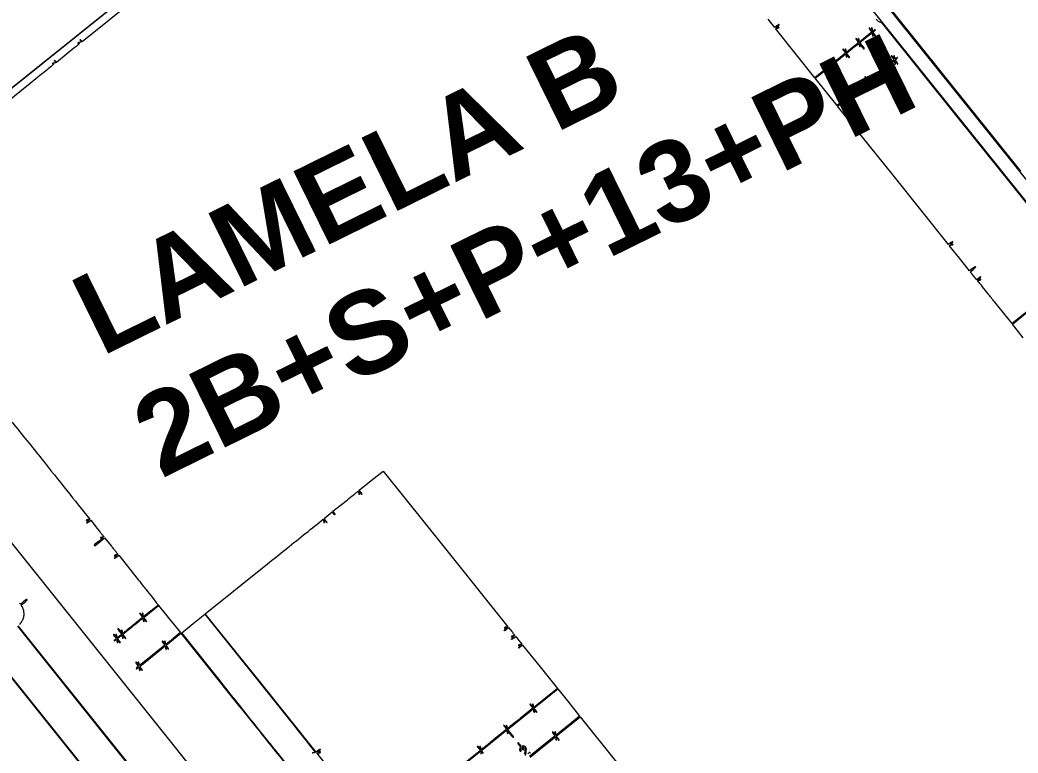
# Model space of a CAD drawing. Header units: metres. Extents: x 7511822 to 7512036, y 4692273 to 4692415.
# Drawn here: x 7511940.45 to 7511958.16, y 4692364.21 to 4692377.21 of the extents above; entities that cross this region are included whole.
import ezdxf

# ---------------------------------------------------------------- set-up
doc = ezdxf.new("R2010")
doc.units = ezdxf.units.M
doc.layers.get('0').update_dxf_attribs({"lineweight": 0})
for name, color, linetype, lineweight in [('A - Bodrumi -1 Polyline_Pen_No__23', 30, 'Continuous', 0), ('A - Kati karakteristik polyline_Pen_No__8', 14, 'Continuous', 0), ('A - objekti 1 gjendja faktike_Pen_No__3', 30, 'Continuous', 0), ('A - objekti 1 gjendja faktike_Pen_No__8', 14, 'Continuous', 0), ('ll-cde-shtyllat', 7, 'Continuous', 0), ('shytllat', 5, 'Continuous', 0)]:
    doc.layers.add(name, color=color, linetype=linetype, lineweight=lineweight)
doc.styles.add('GENERATED_STYLE_1', font='arialbd.ttf')

# ---------------------------------------------------------------- blocks, each defined once
blk = doc.blocks.new('A$C51214811')
for points in [[(205.57, 417.5), (120.55, 417.5)], [(127.14, 90.52), (171.42, 90.52)], [(171.51, 90.77), (127.22, 90.77)], [(124.72, 101.52), (169.79, 101.52), (214.85, 101.52)], [(214.86, 101.77), (169.81, 101.77), (124.77, 101.77)]]:
    blk.add_lwpolyline(points)
for points in [[(1.85, 265.68), (1.85, 224.61), (1.42, 224.61, 0.01883), (1.26, 224.6, 0.03053), (1.12, 224.58, 0.031449), (1.02, 224.56, 0.322437), (1, 224.52, 0.322621), (1.02, 224.49, 0.031364), (1.12, 224.46, 0.03048), (1.26, 224.44, 0.018798), (1.42, 224.44), (1.85, 224.44), (1.59, 223.99, 0.005), (1.49, 223.81, 0.007254), (1.41, 223.65, 0.004036), (1.35, 223.52, 0.112633), (1.34, 223.48, 0.342162), (1.38, 223.43, 0.178914), (1.47, 223.44, 0.082515), (1.59, 223.52, 0.057668), (1.7, 223.66, -0.696987), (1.78, 223.64, -0.029387), (1.82, 223.21, -0.007916), (1.84, 222.22, -0.000528), (1.84, 219.38), (1.85, 214.88), (1.42, 214.88, 0.01883), (1.26, 214.87, 0.03053), (1.12, 214.85, 0.031449), (1.02, 214.83, 0.322437), (1, 214.79, 0.323995), (1.02, 214.76, 0.030733), (1.13, 214.73, 0.030109), (1.26, 214.72, 0.018556), (1.43, 214.71), (1.86, 214.71), (1.6, 214.26, 0.004646), (1.41, 213.92, 0.058875), (1.35, 213.78, 0.283732), (1.37, 213.72, 0.184762), (1.44, 213.69, 0.147992), (1.5, 213.71, 0.039692), (1.56, 213.76, 0.036605), (1.63, 213.84, 0.030774), (1.7, 213.93, -0.739207), (1.79, 213.9, -0.006027), (1.82, 212.78, -0.003734), (1.84, 210.7, -0.000269), (1.84, 204.92), (1.85, 195.67)], [(443.31, 173.75, -0.000001), (443.33, 190.23, -0.415883)], [(500.58, 291.8, -0.000003), (500.6, 303.34, -0.41574)], [(244.48, 387.21), (239.32, 387.21), (239.32, 392.97, -0.001032)], [(239.15, 393), (239.15, 387.21), (230.98, 387.21, -0.000728), (227.85, 387.21, -0.001215), (225.22, 387.23, -0.00006), (222.85, 387.25, -0.424082), (222.82, 387.27, -0.10382), (222.83, 387.31, -0.007062), (222.89, 387.42, -0.009869), (222.95, 387.54, -0.007234), (223.03, 387.67, 0.012708), (223.11, 387.81, 0.015414), (223.18, 387.94, 0.01405), (223.23, 388.06, 0.095102), (223.24, 388.12, 0.218217), (223.21, 388.2, 0.339983), (223.14, 388.2, 0.086405), (223.02, 388.09, 0.02268), (222.87, 387.86), (222.65, 387.51), (222.65, 388.12, 0.012065), (222.65, 388.36, 0.0222), (222.63, 388.56, 0.01921), (222.6, 388.7, 0.352506), (222.57, 388.73, 0.365646), (222.53, 388.7, 0.014491), (222.51, 388.52, 0.018502), (222.49, 388.28, 0.009164), (222.48, 387.97), (222.48, 387.21), (220.96, 387.21), (219.44, 387.21), (219.42, 388.29, 0.003954), (219.4, 388.87, 0.02524), (219.37, 389.16, 0.054623), (219.33, 389.32, 0.313126), (219.27, 389.37, 0.313126), (219.2, 389.32, 0.054623), (219.16, 389.16, 0.02524), (219.13, 388.87, 0.003954), (219.12, 388.29), (219.09, 387.21), (214.27, 387.21), (209.45, 387.21), (209.71, 387.66, 0.005105), (209.89, 387.99, 0.05887), (209.94, 388.13, 0.273209), (209.93, 388.2, 0.194915), (209.86, 388.22, 0.175744), (209.8, 388.2, 0.030637), (209.73, 388.13, 0.030019), (209.64, 388.03, 0.022931), (209.56, 387.91), (209.38, 387.59), (209.37, 388.17, 0.009126), (209.37, 388.44, 0.039013), (209.35, 388.61, 0.08811), (209.31, 388.69, 0.348167), (209.26, 388.71, 0.245891), (209.21, 388.66, 0.029679), (209.18, 388.5, 0.024548), (209.15, 388.27, 0.009086), (209.13, 387.94), (209.11, 387.21), (182.89, 387.21), (156.66, 387.21), (156.66, 392.97), (156.66, 398.73), (157.04, 398.51, 0.015453), (157.19, 398.43, 0.017323), (157.35, 398.36, 0.016828), (157.48, 398.31, 0.083114), (157.56, 398.29, 0.026666), (157.64, 398.3, 0.392043), (157.66, 398.32, 0.170615), (157.65, 398.35, 0.007314), (157.55, 398.46, 0.032777), (157.48, 398.53, 0.022657), (157.39, 398.6, 0.022921), (157.3, 398.65, 0.042754), (157.22, 398.69, -0.223787), (157.19, 398.72, -0.426246), (157.21, 398.75, -0.047928), (157.33, 398.78, -0.006773), (157.57, 398.8, 0.012564), (158.08, 398.85, 0.568272), (158.11, 398.93, 0.22225), (157.97, 399.01, 0.00922), (157.4, 399.04), (156.66, 399.06), (156.66, 401.43), (156.66, 403.79), (157.22, 403.79, 0.007153), (157.53, 403.8, 0.06128), (157.67, 403.82, 0.193409), (157.73, 403.86, 0.182333), (157.75, 403.94, 0.163205), (157.71, 404.01, 0.108789), (157.62, 404.06, 0.052749), (157.47, 404.09, 0.010879), (157.19, 404.11), (156.66, 404.14), (156.66, 406.43), (156.66, 408.71), (157.04, 408.49, 0.015453), (157.19, 408.41, 0.017323), (157.35, 408.34, 0.016828), (157.48, 408.29, 0.083114), (157.56, 408.27, 0.026666), (157.64, 408.28, 0.392043), (157.66, 408.3, 0.170615), (157.65, 408.34, 0.007314), (157.55, 408.44, 0.032777), (157.48, 408.51, 0.022657), (157.39, 408.58, 0.022921), (157.3, 408.64, 0.042754), (157.22, 408.67, -0.223787), (157.19, 408.71, -0.426246), (157.21, 408.73, -0.047928), (157.33, 408.76, -0.006773), (157.57, 408.78, 0.012504), (158.07, 408.83, 0.564568), (158.11, 408.91, 0.225205), (157.98, 408.99, 0.009244), (157.41, 409.02), (156.67, 409.04), (156.65, 409.51, 0.018172), (156.61, 409.87, 0.258436), (156.54, 409.98, 0.496958), (156.46, 409.94, 0.023467), (156.43, 409.61, -0.01195), (156.41, 409.45, -0.019464), (156.39, 409.32, -0.014174), (156.37, 409.22, -0.34375), (156.35, 409.21, -0.1144), (156.31, 409.21, -0.004844), (156.2, 409.27, -0.008112), (156.07, 409.34, -0.005662), (155.93, 409.42, 0.019245), (155.78, 409.5, 0.026757), (155.64, 409.56, 0.02563), (155.53, 409.59, 0.20198), (155.48, 409.58, 0.236311), (155.43, 409.52, 0.203233), (155.46, 409.44, 0.07532), (155.58, 409.34, 0.017788), (155.8, 409.21), (156.11, 409.04), (155.54, 409.04, 0.009031), (155.25, 409.03, 0.045588), (155.09, 409.01, 0.104163), (155, 408.97, 0.236978), (154.97, 408.91, 0.266366), (155.01, 408.85, 0.088943), (155.11, 408.81, 0.037256), (155.31, 408.79, 0.00643), (155.69, 408.78), (156.41, 408.78), (156.41, 406.46), (156.41, 404.14), (155.75, 404.11, 0.007606), (155.4, 404.09, 0.04493), (155.22, 404.06, 0.103223), (155.12, 404.02, 0.182728), (155.07, 403.94, 0.215645), (155.09, 403.86, 0.173594), (155.16, 403.82, 0.050287), (155.33, 403.8, 0.005351), (155.73, 403.79), (156.41, 403.79), (156.41, 401.47), (156.41, 399.14), (155.98, 399.4, 0.01381), (155.78, 399.52, 0.043872), (155.63, 399.58, 0.073891), (155.53, 399.6, 0.205667), (155.46, 399.58, 0.225295), (155.44, 399.52, 0.149746), (155.47, 399.46, 0.067791), (155.55, 399.39, 0.017688), (155.7, 399.29), (156.03, 399.1), (155.5, 399.07, 0.011248), (155.24, 399.05, 0.045136), (155.09, 399.02, 0.089857), (155, 398.98, 0.239244), (154.97, 398.92, 0.277003), (155.01, 398.86, 0.080338), (155.12, 398.82, 0.035677), (155.32, 398.8, 0.006644), (155.69, 398.8), (156.41, 398.8), (156.41, 393), (156.41, 387.21), (151.25, 387.21), (146.09, 387.21), (146.09, 392.97, -0.001032), (146.09, 395.18, -0.001736), (146.11, 397.03, -0.000135), (146.13, 398.68, -0.547229), (146.15, 398.7, -0.005811), (146.19, 398.68, -0.000383), (146.31, 398.62, -0.000554), (146.46, 398.54, -0.000414), (146.62, 398.46, 0.018282), (146.77, 398.39, 0.027125), (146.92, 398.34, 0.025584), (147.03, 398.31, 0.248378), (147.08, 398.33, 0.275435), (147.09, 398.38, 0.127251), (147.06, 398.44, 0.04344), (146.95, 398.53, 0.006451), (146.71, 398.69, -0.140256), (146.67, 398.74, -0.462508), (146.68, 398.77, -0.061481), (146.79, 398.79, -0.005245), (147.08, 398.79, 0.010172), (147.35, 398.8, 0.04862), (147.5, 398.82, 0.108379), (147.58, 398.86, 0.22744), (147.61, 398.93, 0.273642), (147.57, 398.99, 0.084509), (147.46, 399.03, 0.035355), (147.25, 399.05, 0.005946), (146.85, 399.05), (146.09, 399.05), (146.09, 401.38, -0.001356), (146.09, 402.27, -0.002261), (146.1, 403.02, -0.000206), (146.11, 403.69, -0.409741), (146.12, 403.71, -0.118776), (146.15, 403.7, -0.002401), (146.25, 403.64, -0.005535), (146.38, 403.58, -0.003675), (146.52, 403.5, 0.011167), (146.67, 403.42, 0.013731), (146.81, 403.35, 0.012176), (146.94, 403.3, 0.090598), (147, 403.28, 0.188548), (147.08, 403.31, 0.340202), (147.09, 403.38, 0.103425), (147, 403.49, 0.028074), (146.83, 403.61), (146.55, 403.79), (147.47, 403.79, 0.00364), (148.01, 403.79, 0.037715), (148.23, 403.81, 0.137934), (148.33, 403.86, 0.267395), (148.36, 403.94, 0.238052), (148.29, 404.02, 0.074661), (148.14, 404.07, 0.028435), (147.85, 404.09, 0.003401), (147.21, 404.11), (146.09, 404.13), (146.09, 406.42, -0.002606), (146.09, 407.29, -0.004352), (146.11, 408.03, -0.000763), (146.13, 408.67, -0.417353), (146.15, 408.7, -0.10382), (146.19, 408.68, -0.007062), (146.3, 408.63, -0.009869), (146.42, 408.56, -0.007234), (146.55, 408.48, 0.028609), (146.91, 408.29, 0.215036), (147.1, 408.29, 0.550574), (147.11, 408.39, 0.037328), (146.83, 408.6), (146.55, 408.78), (147.08, 408.78, 0.010038), (147.35, 408.79, 0.04885), (147.5, 408.81, 0.11021), (147.58, 408.85, 0.227201), (147.61, 408.91, 0.273642), (147.57, 408.97, 0.084509), (147.46, 409.01, 0.035355), (147.25, 409.03, 0.005946), (146.85, 409.04), (146.09, 409.04), (146.09, 409.54, 0.015416), (146.08, 409.74, 0.025878), (146.06, 409.9, 0.024068), (146.04, 410.03, 0.339565), (146, 410.05, 0.33177), (145.97, 410.03, 0.027191), (145.94, 409.92, 0.027994), (145.93, 409.77, 0.017186), (145.92, 409.59), (145.92, 409.13), (145.49, 409.38, 0.009346), (145.19, 409.55, 0.063105), (145.02, 409.61, 0.227008), (144.94, 409.6, 0.236522), (144.9, 409.52, 0.175744), (144.92, 409.47, 0.030637), (145, 409.39, 0.030019), (145.1, 409.31, 0.022931), (145.22, 409.23), (145.54, 409.04), (144.96, 409.04, 0.009126), (144.68, 409.03, 0.039013), (144.52, 409.01, 0.08811), (144.44, 408.98, 0.348167), (144.42, 408.93, 0.245891), (144.47, 408.88, 0.029679), (144.63, 408.84, 0.024548), (144.86, 408.82, 0.009086), (145.19, 408.8), (145.92, 408.78), (145.92, 406.45), (145.92, 404.13), (145.47, 404.38, 0.005105), (145.14, 404.57, 0.05887), (145, 404.62, 0.273209), (144.93, 404.6, 0.194915), (144.9, 404.53, 0.175744), (144.92, 404.48, 0.030637), (145, 404.4, 0.030019), (145.1, 404.32, 0.022931), (145.22, 404.24), (145.54, 404.05), (144.96, 404.05, 0.009126), (144.68, 404.04, 0.039013), (144.52, 404.02, 0.08811), (144.44, 403.99, 0.348167), (144.42, 403.94, 0.245891), (144.47, 403.89, 0.029679), (144.63, 403.85, 0.024548), (144.86, 403.83, 0.009086), (145.19, 403.81), (145.92, 403.78), (145.92, 401.46), (145.92, 399.14), (145.47, 399.39, 0.005105), (145.14, 399.57, 0.05887), (145, 399.63, 0.273209), (144.93, 399.61, 0.194915), (144.9, 399.54, 0.175744), (144.92, 399.49, 0.030637), (145, 399.41, 0.030019), (145.1, 399.33, 0.022931), (145.22, 399.25), (145.54, 399.06), (144.96, 399.06, 0.009126), (144.68, 399.05, 0.039013), (144.52, 399.03, 0.08811), (144.44, 399, 0.348167), (144.42, 398.95, 0.245891), (144.47, 398.9, 0.029679), (144.63, 398.86, 0.024548), (144.86, 398.83, 0.009086), (145.19, 398.82), (145.92, 398.79), (145.92, 393), (145.92, 387.21), (136.57, 387.21), (127.22, 387.21), (127.48, 387.66, 0.005091), (127.66, 388, 0.060859), (127.71, 388.13, 0.280946), (127.69, 388.2, 0.183407), (127.62, 388.22, 0.174943), (127.57, 388.2, 0.032609), (127.49, 388.13, 0.031428), (127.4, 388.03, 0.024173), (127.33, 387.91), (127.14, 387.59), (127.14, 388.16, 0.008975), (127.13, 388.45, 0.045684), (127.11, 388.62, 0.104993), (127.07, 388.7, 0.2369), (127.01, 388.73, 0.273642), (126.95, 388.69, 0.084509), (126.91, 388.58, 0.035355), (126.89, 388.37, 0.005946), (126.88, 387.97), (126.88, 387.21), (123.71, 387.21)], [(143.72, 412.22, 0.018567), (144.28, 412.24, 0.055401), (144.65, 412.31, 0.074917), (144.94, 412.44, 0.060194), (145.19, 412.67), (145.35, 412.84), (182.23, 412.84), (219.1, 412.84)], [(239.32, 158.83), (239.32, 185.36), (239.77, 185.1, 0.005091), (240.1, 184.92, 0.060859)], [(240.02, 185.25), (239.7, 185.43), (240.28, 185.44, 0.009076)], [(240.38, 185.66, 0.009086), (240.05, 185.67), (239.32, 185.7), (239.32, 190.52), (239.32, 195.33), (239.74, 195.08, 0.009261), (240.06, 194.9, 0.067668), (240.22, 194.84, 0.245826), (240.3, 194.86, 0.211069), (240.33, 194.95, 0.171154), (240.31, 195, 0.047659), (240.25, 195.06, 0.042209), (240.16, 195.13, 0.033573), (240.06, 195.18, -0.164663), (239.99, 195.24, -0.522048), (240.01, 195.28, -0.030937), (240.25, 195.31, -0.001698), (241.01, 195.34, 0.00296), (241.73, 195.37, 0.027423), (242.04, 195.4, 0.075702), (242.2, 195.45, 0.235029), (242.26, 195.53, 0.333368), (242.22, 195.62, 0.096821), (242.07, 195.66, 0.02463), (241.73, 195.68, 0.001819), (240.81, 195.66), (239.32, 195.63), (239.32, 200.48), (239.32, 205.34), (239.77, 205.08, 0.013839), (240.05, 204.93, 0.076968), (240.21, 204.88, 0.231469), (240.3, 204.91, 0.205869), (240.33, 204.99, 0.216432), (240.32, 205.03, 0.019681), (240.24, 205.09, 0.022693), (240.14, 205.16, 0.015755), (240.02, 205.23), (239.7, 205.4), (240.27, 205.4, 0.009031), (240.56, 205.41, 0.045588), (240.72, 205.43, 0.104163), (240.81, 205.47, 0.236978), (240.84, 205.53, 0.273642), (240.8, 205.59, 0.084509), (240.69, 205.63, 0.035355), (240.48, 205.65, 0.005946), (240.08, 205.66), (239.32, 205.66), (239.32, 210.18), (239.32, 214.71), (244.48, 214.71), (249.64, 214.71), (249.64, 210.22, -0.000907), (249.63, 207.9, -0.005065), (249.62, 206.65, -0.002917), (249.59, 205.83, -0.568896), (249.53, 205.79, -0.003685), (249.47, 205.83, -0.000678), (249.36, 205.9, -0.000729), (249.23, 205.98, -0.000663), (249.1, 206.06, 0.034313), (248.81, 206.21, 0.321362), (248.68, 206.19, 0.414408), (248.68, 206.07, 0.037281), (248.93, 205.88), (249.25, 205.66), (248.73, 205.66, 0.010027), (248.46, 205.65, 0.049062), (248.31, 205.63, 0.111131), (248.23, 205.59, 0.226743), (248.2, 205.53, 0.266366), (248.24, 205.47, 0.088943), (248.34, 205.43, 0.037256), (248.54, 205.41, 0.00643), (248.92, 205.4), (249.64, 205.4), (249.64, 200.54), (249.64, 195.67)], [(249.04, 196.51, 0.063163), (248.92, 196.52, 0.107498), (248.8, 196.49, 0.221958), (248.73, 196.42, 0.062393), (248.71, 196.25, 0.003589), (248.7, 195.74)], [(248.7, 194.96), (248.13, 195.57, 0.007517), (247.89, 195.82, 0.008037), (247.65, 196.06, 0.007695), (247.44, 196.26, 0.036913), (247.31, 196.36, 0.106481), (246.92, 196.51, 0.114475), (246.51, 196.48, 0.114501), (246.16, 196.28, 0.106568), (245.92, 195.93), (245.81, 195.67), (245.05, 195.67, 0.004652), (244.61, 195.67, 0.045468), (244.43, 195.65, 0.161816), (244.35, 195.6, 0.233524), (244.32, 195.53, 0.194738), (244.37, 195.45, 0.09821), (244.48, 195.4, 0.040737), (244.69, 195.37, 0.00627), (245.09, 195.35), (245.83, 195.33), (245.95, 195.04, 0.06655), (246.08, 194.82, 0.063701), (246.27, 194.64, 0.070589), (246.47, 194.52, 0.141716), (246.65, 194.51, 0.182697), (246.77, 194.58, 0.190443), (246.81, 194.71, 0.175214), (246.75, 194.83, 0.161593), (246.61, 194.9, -0.070178), (246.53, 194.92, -0.040817), (246.44, 194.97, -0.039935), (246.36, 195.04, -0.05326), (246.3, 195.11, -0.034318), (246.23, 195.22, -0.352651), (246.24, 195.28, -0.141456), (246.31, 195.31, -0.006209), (246.57, 195.34, 0.017987), (246.76, 195.36, 0.055107), (246.88, 195.4, 0.096054), (246.95, 195.45, 0.200458), (246.97, 195.51, 0.204984), (246.95, 195.57, 0.09568), (246.88, 195.61, 0.053604), (246.75, 195.65, 0.016659), (246.55, 195.67), (246.13, 195.72), (246.32, 195.91, -0.051679), (246.42, 195.99, -0.04751), (246.53, 196.05, -0.047238), (246.66, 196.09, -0.049759), (246.78, 196.1, -0.091469), (246.96, 196.07, -0.068605), (247.13, 195.97, -0.035955), (247.35, 195.78, -0.006703), (247.73, 195.4, 0.00777), (248.21, 194.91, 0.027056)], [(249.62, 140.26, -0.000004), (249.61, 132.5, -0.413589)], [(98.06, 90.5, -0.000001), (113.4, 90.48, -0.426088)], [(62.78, 101.49, -0.000076), (90.48, 101.5, -0.000422)], [(105.33, 101.49, -0.000018), (115.92, 101.47, -0.339554)], [(124.73, 102.39, 0.015954), (124.62, 102.92, 0.016173), (124.46, 103.45, 0.036222), (124.31, 103.85, 0.059134), (123.74, 104.73, 0.060864), (122.98, 105.44, 0.060105), (122.06, 105.96, 0.055235), (121.03, 106.27), (120.54, 106.36), (120.54, 107.53, 0.002456), (120.54, 108.27, 0.0333), (120.51, 108.54, 0.12777), (120.46, 108.66, 0.234011), (120.37, 108.71, 0.234211), (120.28, 108.66, 0.127626), (120.22, 108.54, 0.033257), (120.2, 108.27, 0.002451), (120.2, 107.53), (120.2, 106.35), (119.84, 106.3, 0.034899)], [(76.65, 138.09, -0.000037), (90.74, 138.07, -0.000061), (102.62, 138.06, -0.000001), (113.4, 138.04, -0.0589), (113.45, 138.03, -0.451332), (113.46, 138.01, -0.016809), (113.42, 137.91, -0.020482), (113.35, 137.77, -0.011655), (113.26, 137.62, 0.008779), (113.16, 137.46, 0.01176), (113.08, 137.31, 0.009021), (113.02, 137.18, 0.11028), (113.01, 137.13, 0.290106), (113.05, 137.06, 0.247719), (113.14, 137.07, 0.087242), (113.28, 137.18, 0.040002), (113.41, 137.37), (113.59, 137.68), (113.6, 137.1, 0.009126), (113.6, 136.83, 0.039013), (113.62, 136.66, 0.08811), (113.66, 136.58, 0.348167), (113.71, 136.56, 0.245891), (113.76, 136.61, 0.029679), (113.79, 136.77, 0.024548), (113.82, 137, 0.009086), (113.84, 137.33), (113.86, 138.06), (116.99, 138.06, -0.001528), (118.19, 138.06, -0.002548), (119.2, 138.05, -0.000262), (120.1, 138.03, -0.409141), (120.12, 138.01, -0.112389), (120.11, 137.98, -0.003975), (120.05, 137.85, -0.007185), (119.97, 137.71, -0.004948), (119.89, 137.55, 0.025653), (119.69, 137.16, 0.509405), (119.75, 137.06, 0.265415), (119.91, 137.13, 0.02195), (120.17, 137.52, -0.706671), (120.21, 137.51, -0.026732), (120.23, 137.27, -0.012234), (120.24, 136.81, -0.002382), (120.22, 135.97), (120.18, 134.26), (120.37, 134.26), (120.57, 134.26), (120.51, 136.16), (120.46, 138.06), (123.63, 138.06, -0.001875), (124.84, 138.06, -0.003132), (125.87, 138.04, -0.000395), (126.77, 138.02, -0.420077), (126.8, 138, -0.10382), (126.79, 137.96, -0.007062), (126.73, 137.85, -0.009869), (126.67, 137.73, -0.007234), (126.59, 137.6, 0.028609), (126.39, 137.24, 0.215036), (126.39, 137.05, 0.550574), (126.49, 137.04, 0.037328), (126.71, 137.32), (126.88, 137.6), (126.88, 137.07, 0.010038), (126.89, 136.8, 0.04885), (126.91, 136.65, 0.11021), (126.95, 136.57, 0.227201), (127.01, 136.54, 0.275826), (127.08, 136.58, 0.083163), (127.11, 136.69, 0.034798), (127.13, 136.9, 0.005809), (127.14, 137.31), (127.14, 138.09), (136.51, 138.03, -0.000237), (140.1, 138, -0.000393), (143.13, 137.98, -0.000009), (145.87, 137.95, -0.196554), (145.9, 137.94, -0.198668), (145.91, 137.92, -0.000102), (145.91, 137.12, -0.001342), (145.91, 136.22, -0.000815), (145.9, 135.16), (145.88, 132.4), (145.48, 132.65, 0.008772), (145.32, 132.75, 0.011749), (145.17, 132.83, 0.009014), (145.04, 132.89, 0.110108), (144.99, 132.9, 0.290106), (144.92, 132.86, 0.247719), (144.92, 132.77, 0.087242), (145.04, 132.63, 0.040002), (145.22, 132.5), (145.54, 132.32), (144.96, 132.31, 0.009126), (144.68, 132.31, 0.039013), (144.52, 132.29, 0.08811), (144.44, 132.25, 0.348167), (144.42, 132.2, 0.245891), (144.47, 132.15, 0.029679), (144.63, 132.12, 0.024548), (144.86, 132.09, 0.009086), (145.19, 132.07), (145.92, 132.05), (145.92, 128.29, -0.000839), (145.92, 126.85, -0.001399), (145.91, 125.63, -0.000079), (145.9, 124.54, -0.411502), (145.89, 124.53, -0.118776), (145.86, 124.53, -0.002401), (145.75, 124.59, -0.005535), (145.63, 124.66, -0.003675), (145.48, 124.74, 0.011167), (145.33, 124.82, 0.013731), (145.19, 124.89, 0.012176), (145.07, 124.94, 0.090598), (145.01, 124.95, 0.192997), (144.93, 124.92, 0.340288), (144.92, 124.85, 0.109392), (145.01, 124.74, 0.035201), (145.18, 124.63), (145.45, 124.48), (144.65, 124.44, 0.00615), (144.23, 124.41, 0.03259), (144.01, 124.38, 0.069608), (143.89, 124.34, 0.27819), (143.85, 124.27, 0.308769), (143.89, 124.21, 0.05719), (144.04, 124.17, 0.026199), (144.33, 124.14, 0.004167), (144.88, 124.12), (145.92, 124.1), (145.92, 123.25), (145.92, 122.41), (145.46, 122.67, 0.013355), (145.25, 122.78, 0.038063), (145.1, 122.84, 0.059741), (145, 122.86, 0.278577), (144.95, 122.83, 0.076687), (144.91, 122.76, 0.251534), (144.93, 122.71, 0.069626), (144.99, 122.66, 0.002903), (145.24, 122.51), (145.54, 122.33), (144.97, 122.33, 0.008923), (144.67, 122.32, 0.04577), (144.51, 122.3, 0.10575), (144.43, 122.26, 0.236826), (144.4, 122.2, 0.273642), (144.43, 122.14, 0.084509), (144.54, 122.1, 0.035355), (144.75, 122.08, 0.005946), (145.16, 122.07), (145.92, 122.07), (145.92, 121.61, 0.017105), (145.93, 121.43, 0.027868), (145.94, 121.28, 0.026982), (145.97, 121.17, 0.332234), (146, 121.14, 0.324203), (146.04, 121.17, 0.030638), (146.06, 121.27, 0.030052), (146.08, 121.41, 0.018519), (146.09, 121.57, -0.013899), (146.09, 121.74, -0.025446), (146.11, 121.87, -0.02668), (146.13, 121.96, -0.467856), (146.15, 121.97, -0.005811), (146.19, 121.95, -0.000383), (146.31, 121.89, -0.000554), (146.46, 121.82, -0.000414), (146.62, 121.74, 0.035984), (146.87, 121.63, 0.100963), (147.07, 121.6, 0.569766), (147.1, 121.66, 0.111292), (146.99, 121.77, -0.006043), (146.68, 121.96, -0.33335), (146.66, 122.02, -0.322883), (146.71, 122.06, -0.005843), (147.08, 122.07, 0.010086), (147.35, 122.08, 0.048769), (147.5, 122.1, 0.109555), (147.58, 122.14, 0.227288), (147.61, 122.2, 0.273642), (147.57, 122.26, 0.084509), (147.46, 122.3, 0.035355), (147.25, 122.32, 0.005946), (146.85, 122.33), (146.09, 122.33), (146.09, 123.22), (146.09, 124.1), (146.54, 123.85, 0.005105), (146.87, 123.67, 0.05887), (147.01, 123.61, 0.273209), (147.07, 123.63, 0.194915), (147.1, 123.7, 0.175744), (147.08, 123.75, 0.030637), (147.01, 123.83, 0.030019), (146.91, 123.91, 0.022931), (146.79, 123.99), (146.47, 124.18), (147.04, 124.18, 0.013372), (147.26, 124.19, 0.023366), (147.45, 124.21, 0.020491), (147.58, 124.24, 0.346819), (147.61, 124.27, 0.327053), (147.59, 124.31, 0.029059), (147.48, 124.33, 0.029122), (147.34, 124.35, 0.017925), (147.17, 124.36, -0.009764), (146.97, 124.36, -0.007208), (146.76, 124.37, -0.007289), (146.56, 124.39, -0.01617), (146.41, 124.41), (146.09, 124.46), (146.09, 128.22, -0.001584), (146.09, 129.66, -0.002645), (146.11, 130.87, -0.000282), (146.13, 131.94, -0.421127), (146.15, 131.97, -0.10382), (146.19, 131.96, -0.007062), (146.3, 131.91, -0.009869), (146.42, 131.84, -0.007234), (146.55, 131.76, 0.028609), (146.91, 131.57, 0.215036), (147.1, 131.56, 0.550574), (147.11, 131.66, 0.037328), (146.83, 131.88), (146.55, 132.05), (147.08, 132.05, 0.010038), (147.35, 132.06, 0.04885), (147.5, 132.08, 0.11021), (147.58, 132.12, 0.227201), (147.61, 132.18, 0.273642), (147.57, 132.25, 0.084509), (147.46, 132.28, 0.035355), (147.25, 132.3, 0.005946), (146.85, 132.31), (146.09, 132.31), (146.09, 135.14), (146.09, 137.98), (151.25, 137.98), (156.41, 137.98), (156.41, 135.23, -0.001909), (156.41, 134.17, -0.003184), (156.39, 133.29, -0.000408), (156.38, 132.5, -0.407783), (156.35, 132.48, -0.112583), (156.32, 132.49, -0.005525), (156.21, 132.54, -0.008721), (156.07, 132.61, -0.006167), (155.93, 132.69, 0.019245), (155.78, 132.77, 0.026757), (155.64, 132.83, 0.02563), (155.53, 132.87, 0.20198), (155.48, 132.86, 0.236311), (155.43, 132.79, 0.203233), (155.46, 132.71, 0.07532), (155.58, 132.61, 0.017788), (155.8, 132.48), (156.11, 132.32), (155.54, 132.31, 0.009031), (155.25, 132.31, 0.045588), (155.09, 132.28, 0.104163), (155, 132.24, 0.236978), (154.97, 132.18, 0.266366), (155.01, 132.12, 0.088943), (155.11, 132.08, 0.037256), (155.31, 132.06, 0.00643), (155.69, 132.06), (156.41, 132.06), (156.41, 127.24), (156.41, 122.42), (155.97, 122.67, 0.014935), (155.78, 122.78, 0.03864), (155.63, 122.84, 0.056736), (155.52, 122.87, 0.222893), (155.45, 122.84, 0.261617), (155.44, 122.79, 0.12066), (155.47, 122.73, 0.060267), (155.56, 122.66, 0.019457), (155.7, 122.56), (156.03, 122.37), (155.5, 122.34, 0.011248), (155.24, 122.33, 0.045136), (155.09, 122.3, 0.089857), (155, 122.26, 0.239244), (154.97, 122.2, 0.277003), (155.01, 122.13, 0.080338), (155.12, 122.1, 0.035677), (155.32, 122.08, 0.006644), (155.69, 122.07), (156.41, 122.07), (156.41, 121.61, 0.01212), (156.42, 121.38, 0.054498), (156.44, 121.24, 0.118311), (156.48, 121.17, 0.211442), (156.54, 121.14, 0.201256), (156.6, 121.17, 0.122414), (156.64, 121.23, 0.058474), (156.66, 121.36, 0.013882), (156.66, 121.57), (156.66, 122), (157.03, 121.78, 0.016543), (157.18, 121.7, 0.018062), (157.33, 121.63, 0.017806), (157.47, 121.58, 0.080289), (157.55, 121.57, 0.020398), (157.64, 121.57, 0.386108), (157.66, 121.59, 0.183226), (157.65, 121.62, 0.006506), (157.55, 121.73, 0.032777), (157.48, 121.8, 0.022657), (157.39, 121.87, 0.022921), (157.3, 121.93, 0.042754), (157.22, 121.96, -0.223787), (157.19, 122, -0.426246), (157.21, 122.03, -0.047928), (157.33, 122.05, -0.006773), (157.57, 122.07, 0.014241), (158.05, 122.12, 0.584384), (158.08, 122.2, 0.206829), (157.94, 122.28, 0.009955), (157.38, 122.31), (156.66, 122.33), (156.66, 127.16), (156.66, 131.99), (157.04, 131.77, 0.015453), (157.19, 131.68, 0.017323), (157.35, 131.61, 0.016828), (157.48, 131.56, 0.083114), (157.56, 131.55, 0.026666), (157.64, 131.55, 0.392043), (157.66, 131.57, 0.170615), (157.65, 131.61, 0.007314), (157.55, 131.72, 0.032777), (157.48, 131.78, 0.022657), (157.39, 131.85, 0.022921), (157.3, 131.91, 0.042754), (157.22, 131.95, -0.223787), (157.19, 131.98, -0.426246), (157.21, 132.01, -0.047928), (157.33, 132.03, -0.006773), (157.57, 132.06, 0.014241), (158.05, 132.11, 0.584384), (158.08, 132.19, 0.206829), (157.94, 132.26, 0.009955), (157.38, 132.29), (156.66, 132.32), (156.66, 135.15), (156.66, 137.98), (182.85, 137.98, -0.000227), (192.89, 137.97, -0.000379), (201.34, 137.96, -0.000006), (209, 137.94, -0.425725)], [(209.2, 138.15), (201.78, 138.15, -0.000432), (197.73, 138.15, -0.000103), (191, 138.16, -0.000106), (183.27, 138.18, -0.000105), (175.51, 138.2), (156.66, 138.26), (156.66, 142.64), (156.66, 147.03), (182.85, 147.03, -0.000227), (192.89, 147.03, -0.000379), (201.34, 147.01, -0.000006), (209, 146.99, -0.425725), (209.03, 146.97, -0.10382), (209.02, 146.93, -0.007062), (208.96, 146.82, -0.009869), (208.9, 146.7, -0.007234), (208.82, 146.56, 0.012708), (208.74, 146.43, 0.015414), (208.67, 146.29, 0.01405), (208.62, 146.18, 0.095102), (208.61, 146.12, 0.186658)], [(215.96, 147.2), (209.44, 147.2), (209.63, 147.52, -0.004855), (209.71, 147.64, -0.005537), (209.78, 147.76, -0.005042), (209.85, 147.86, -0.030884), (209.89, 147.91, 0.094374), (209.95, 148.01, 0.116251), (209.96, 148.11, 0.159083), (209.92, 148.18, 0.211125), (209.86, 148.21, 0.175744), (209.8, 148.19, 0.030637), (209.73, 148.12, 0.030019), (209.64, 148.02, 0.022931), (209.56, 147.9), (209.38, 147.58), (209.37, 148.16, 0.009126), (209.37, 148.43, 0.039013), (209.35, 148.6, 0.08811), (209.31, 148.68, 0.348167), (209.26, 148.7, 0.245891), (209.21, 148.65, 0.029679), (209.18, 148.49, 0.024548), (209.15, 148.26, 0.009086), (209.13, 147.93), (209.11, 147.2), (182.89, 147.2), (156.66, 147.2), (156.66, 169.58, -0.000141), (156.67, 178.16, -0.000235), (156.67, 185.38, -0.000002), (156.68, 191.94, -0.41377), (156.7, 191.95, -0.118776), (156.72, 191.95, -0.002401), (156.83, 191.89, -0.005535), (156.96, 191.82, -0.003675), (157.1, 191.74, 0.021224), (157.51, 191.53, 0.269191), (157.68, 191.54, 0.509183), (157.68, 191.66, 0.024444), (157.32, 191.9), (156.96, 192.12), (157.57, 192.12, 0.012164), (157.81, 192.13, 0.02208), (158.01, 192.14, 0.018882), (158.16, 192.17, 0.351751), (158.19, 192.21, 0.365646), (158.16, 192.24, 0.014491), (157.97, 192.27, 0.018502), (157.73, 192.29, 0.009164), (157.42, 192.29), (156.66, 192.29), (156.66, 193.81), (156.66, 195.33), (157.19, 195.35, 0.010879), (157.47, 195.37, 0.052749), (157.62, 195.4, 0.108789), (157.71, 195.45, 0.163205), (157.75, 195.53, 0.182333), (157.73, 195.6, 0.193409), (157.67, 195.65, 0.06128), (157.53, 195.67, 0.007153), (157.22, 195.67), (156.66, 195.67), (156.66, 200.5, -0.000842), (156.67, 203, -0.004705), (156.68, 204.34, -0.002522), (156.71, 205.23, -0.56998), (156.77, 205.27, -0.003685), (156.83, 205.23, -0.000678), (156.94, 205.16, -0.000729), (157.07, 205.08, -0.000663), (157.2, 205, 0.03479), (157.49, 204.85, 0.312375), (157.62, 204.87, 0.422084), (157.62, 204.99, 0.03844), (157.38, 205.18), (157.06, 205.4), (157.6, 205.42, 0.013844), (158.1, 205.46, 0.614416), (158.13, 205.53, 0.192919), (157.97, 205.61, 0.010005), (157.4, 205.64), (156.66, 205.66), (156.66, 210.19), (156.66, 214.71), (186.2, 214.71), (215.73, 214.71), (215.47, 214.25, 0.013839), (215.33, 213.98, 0.076968), (215.28, 213.82, 0.231469), (215.3, 213.73, 0.205869), (215.39, 213.69, 0.216432), (215.42, 213.71, 0.019681), (215.49, 213.79, 0.022693), (215.55, 213.89, 0.015755), (215.62, 214.01), (215.79, 214.33), (215.79, 213.76, 0.009031), (215.8, 213.47, 0.045588), (215.82, 213.3, 0.104163), (215.86, 213.22, 0.236978), (215.93, 213.19, 0.273642), (215.99, 213.22, 0.084509), (216.03, 213.34, 0.035355), (216.05, 213.54, 0.005946), (216.05, 213.95), (216.05, 214.71), (217.53, 214.71, -0.004017), (218.1, 214.71, -0.006694), (218.58, 214.69, -0.001794), (218.99, 214.67, -0.40162), (219.01, 214.65, -0.111035), (219, 214.61, -0.00754), (218.95, 214.5, -0.010506), (218.88, 214.38, -0.007675), (218.8, 214.24, 0.012268), (218.72, 214.11, 0.014838), (218.66, 213.97, 0.013493), (218.61, 213.86, 0.091427), (218.59, 213.8, 0.200111), (218.62, 213.72, 0.321279), (218.69, 213.71, 0.109984), (218.8, 213.79, 0.037152), (218.92, 213.95, -0.066459), (219.04, 214.1, -0.464209), (219.12, 214.09, -0.13483), (219.17, 213.94, -0.013814), (219.18, 213.56, 0.021337), (219.19, 213.42, 0.034326), (219.21, 213.3, 0.037991), (219.23, 213.21, 0.308329), (219.27, 213.19, 0.286793), (219.3, 213.21, 0.047748), (219.33, 213.28, 0.039945), (219.35, 213.38, 0.025194), (219.35, 213.5, -0.011897), (219.36, 213.66, -0.005253), (219.37, 213.86, -0.005195), (219.39, 214.07, -0.006962), (219.41, 214.27), (219.46, 214.71), (220.93, 214.71), (222.4, 214.71), (222.14, 214.26, 0.005105), (221.96, 213.93, 0.05887), (221.91, 213.79, 0.273209), (221.92, 213.72, 0.194915), (222, 213.7, 0.175744), (222.05, 213.71, 0.030637), (222.13, 213.79, 0.030019), (222.21, 213.89, 0.022931), (222.29, 214.01), (222.47, 214.33), (222.48, 213.76, 0.013372), (222.49, 213.54, 0.023366), (222.51, 213.35, 0.020491), (222.53, 213.21, 0.346819), (222.57, 213.19, 0.365646), (222.6, 213.22, 0.014491), (222.63, 213.4, 0.018502), (222.65, 213.64, 0.009164), (222.65, 213.95), (222.65, 214.71), (230.9, 214.71), (239.15, 214.71), (239.15, 210.22), (239.15, 205.73), (238.69, 205.99, 0.013632), (238.48, 206.1, 0.036849), (238.33, 206.17, 0.055394), (238.23, 206.19, 0.285851), (238.17, 206.16, 0.078544), (238.14, 206.09, 0.25054), (238.16, 206.04, 0.068732), (238.22, 205.99, 0.002883), (238.47, 205.84), (238.77, 205.66), (238.2, 205.66, 0.008923), (237.9, 205.65, 0.04577), (237.74, 205.63, 0.10575), (237.66, 205.59, 0.236826), (237.63, 205.53, 0.273642), (237.66, 205.47, 0.084509), (237.77, 205.43, 0.035355), (237.98, 205.41, 0.005946), (238.39, 205.4), (239.15, 205.4), (239.15, 200.58, -0.001233), (239.14, 198.73, -0.002058), (239.13, 197.18, -0.000171), (239.11, 195.79, -0.422362), (239.08, 195.76, -0.10382), (239.05, 195.77, -0.007062), (238.94, 195.83, -0.009869), (238.82, 195.89, -0.007234), (238.68, 195.97, 0.012708), (238.55, 196.05, 0.015414), (238.41, 196.12, 0.01405), (238.3, 196.17, 0.095102), (238.24, 196.18, 0.218217), (238.16, 196.15, 0.339983), (238.15, 196.07, 0.086405), (238.27, 195.95, 0.02268), (238.49, 195.81), (238.85, 195.59), (238.24, 195.59, 0.012065), (238, 195.58, 0.0222), (237.8, 195.57, 0.01921), (237.65, 195.54, 0.352506), (237.63, 195.51, 0.365646), (237.66, 195.47, 0.014491), (237.84, 195.44, 0.018502), (238.08, 195.43, 0.009164), (238.39, 195.42), (239.15, 195.42), (239.15, 190.6, -0.000654), (239.15, 188.75, -0.001091), (239.14, 187.19, -0.000048), (239.13, 185.79, -0.412114), (239.11, 185.78, -0.118776), (239.09, 185.78, -0.002401), (238.98, 185.84, -0.005535), (238.86, 185.91, -0.003675), (238.71, 185.99, 0.011167), (238.56, 186.07, 0.013731), (238.42, 186.14, 0.012176), (238.3, 186.19, 0.090598), (238.24, 186.2, 0.192997), (238.16, 186.17, 0.340288), (238.15, 186.1, 0.109392), (238.24, 186, 0.035201), (238.41, 185.88), (238.68, 185.73), (238.18, 185.69, 0.017263), (237.98, 185.67, 0.029087), (237.81, 185.63, 0.030909), (237.69, 185.59, 0.218326), (237.65, 185.54, 0.394038), (237.67, 185.49, 0.06108), (237.79, 185.46, 0.029434), (238, 185.44, 0.006363), (238.38, 185.44), (239.15, 185.44), (239.15, 158.91)], [(249.91, 177.49, -0.000004), (249.93, 185.25, -0.413589)], [(249.89, 195.67), (249.89, 200.49), (249.89, 205.31), (250.33, 205.06, 0.026194), (250.68, 204.88, 0.218062), (250.85, 204.88, 0.536356), (250.86, 204.97, 0.036194), (250.6, 205.18), (250.28, 205.4), (250.8, 205.4, 0.010027), (251.07, 205.41, 0.049062), (251.22, 205.43, 0.111131), (251.3, 205.47, 0.226743), (251.33, 205.53, 0.266366), (251.29, 205.59, 0.088943), (251.19, 205.63, 0.037256), (250.99, 205.65, 0.00643), (250.61, 205.66), (249.89, 205.66), (249.89, 210.18), (249.89, 214.71), (267.7, 214.71, -0.000177)], [(280.28, 214.7, -0.000004), (285.5, 214.69, -0.413656)]]:
    blk.add_lwpolyline(points, format="xyb")

msp = doc.modelspace()

# ---------------------------------------------------------------- linework, layer by layer
at = {"layer": 'A - Bodrumi -1 Polyline_Pen_No__23', "color": 30, "linetype": 'Continuous', "lineweight": 20}
for points in [[(7511916.218, 4692401.416), (7511925.22, 4692382.997), (7511934.523, 4692371.382), (7511951.633, 4692385.087), (7511943.037, 4692395.819), (7511943.647, 4692396.307), (7511936.343, 4692411.251)], [(7511925.199, 4692382.931), (7511882.027, 4692361.832), (7511884.617, 4692356.531), (7511905.147, 4692366.564), (7511917.569, 4692341.147), (7511924.116, 4692344.347), (7511924.648, 4692343.684), (7511944.016, 4692359.288), (7511943.588, 4692359.823), (7511945.543, 4692361.394), (7511936.394, 4692372.817), (7511934.515, 4692371.312)]]:
    msp.add_lwpolyline(points, close=True, dxfattribs=at)
at = {"layer": 'A - Kati karakteristik polyline_Pen_No__8', "color": 14, "linetype": 'Continuous'}
msp.add_lwpolyline([(7511925.22, 4692382.997), (7511926.989, 4692383.862), (7511936.023, 4692372.584), (7511950.462, 4692384.149), (7511944.085, 4692392.11), (7511944.476, 4692392.423), (7511942.937, 4692394.344), (7511935.654, 4692409.245), (7511916.877, 4692400.068)], close=True, dxfattribs=at)
at = {"layer": 'A - objekti 1 gjendja faktike_Pen_No__8', "color": 14, "linetype": 'Continuous', "lineweight": 0}
msp.add_lwpolyline([(7511940.875, 4692330.404), (7511972.942, 4692356.159), (7511951.05, 4692383.416), (7511950.855, 4692383.26), (7511972.591, 4692356.198), (7511940.719, 4692330.599)], close=True, dxfattribs=at)
at = {"layer": 'shytllat', "color": 8, "linetype": 'Continuous', "lineweight": 0}
msp.add_lwpolyline([(7511940.875, 4692330.404), (7511972.942, 4692356.159), (7511951.05, 4692383.416), (7511950.855, 4692383.26), (7511972.591, 4692356.198), (7511940.719, 4692330.599), (7511940.875, 4692330.404)], dxfattribs=at)

# ---------------------------------------------------------------- block references
at = {"layer": 'll-cde-shtyllat', "xscale": 0.0599310112389988, "yscale": 0.0599310112389988, "zscale": 0.0599310112389988, "rotation": 308.7325131062978}
msp.add_blockref('A$C51214811', (7511930.978, 4692368.487), dxfattribs=at)

# ---------------------------------------------------------------- texts
at = {"layer": 'A - objekti 1 gjendja faktike_Pen_No__3', "color": 0, "linetype": 'Continuous', "lineweight": 18, "insert": (7511942.967, 4692369.054), "char_height": 1.44603, "attachment_point": 7, "rotation": 26.2086, "style": 'GENERATED_STYLE_1'}
msp.add_mtext('\\A1;LAMELA B\\P2B+S+P+13+PH', dxfattribs=at)

doc.saveas('drawing.dxf')
